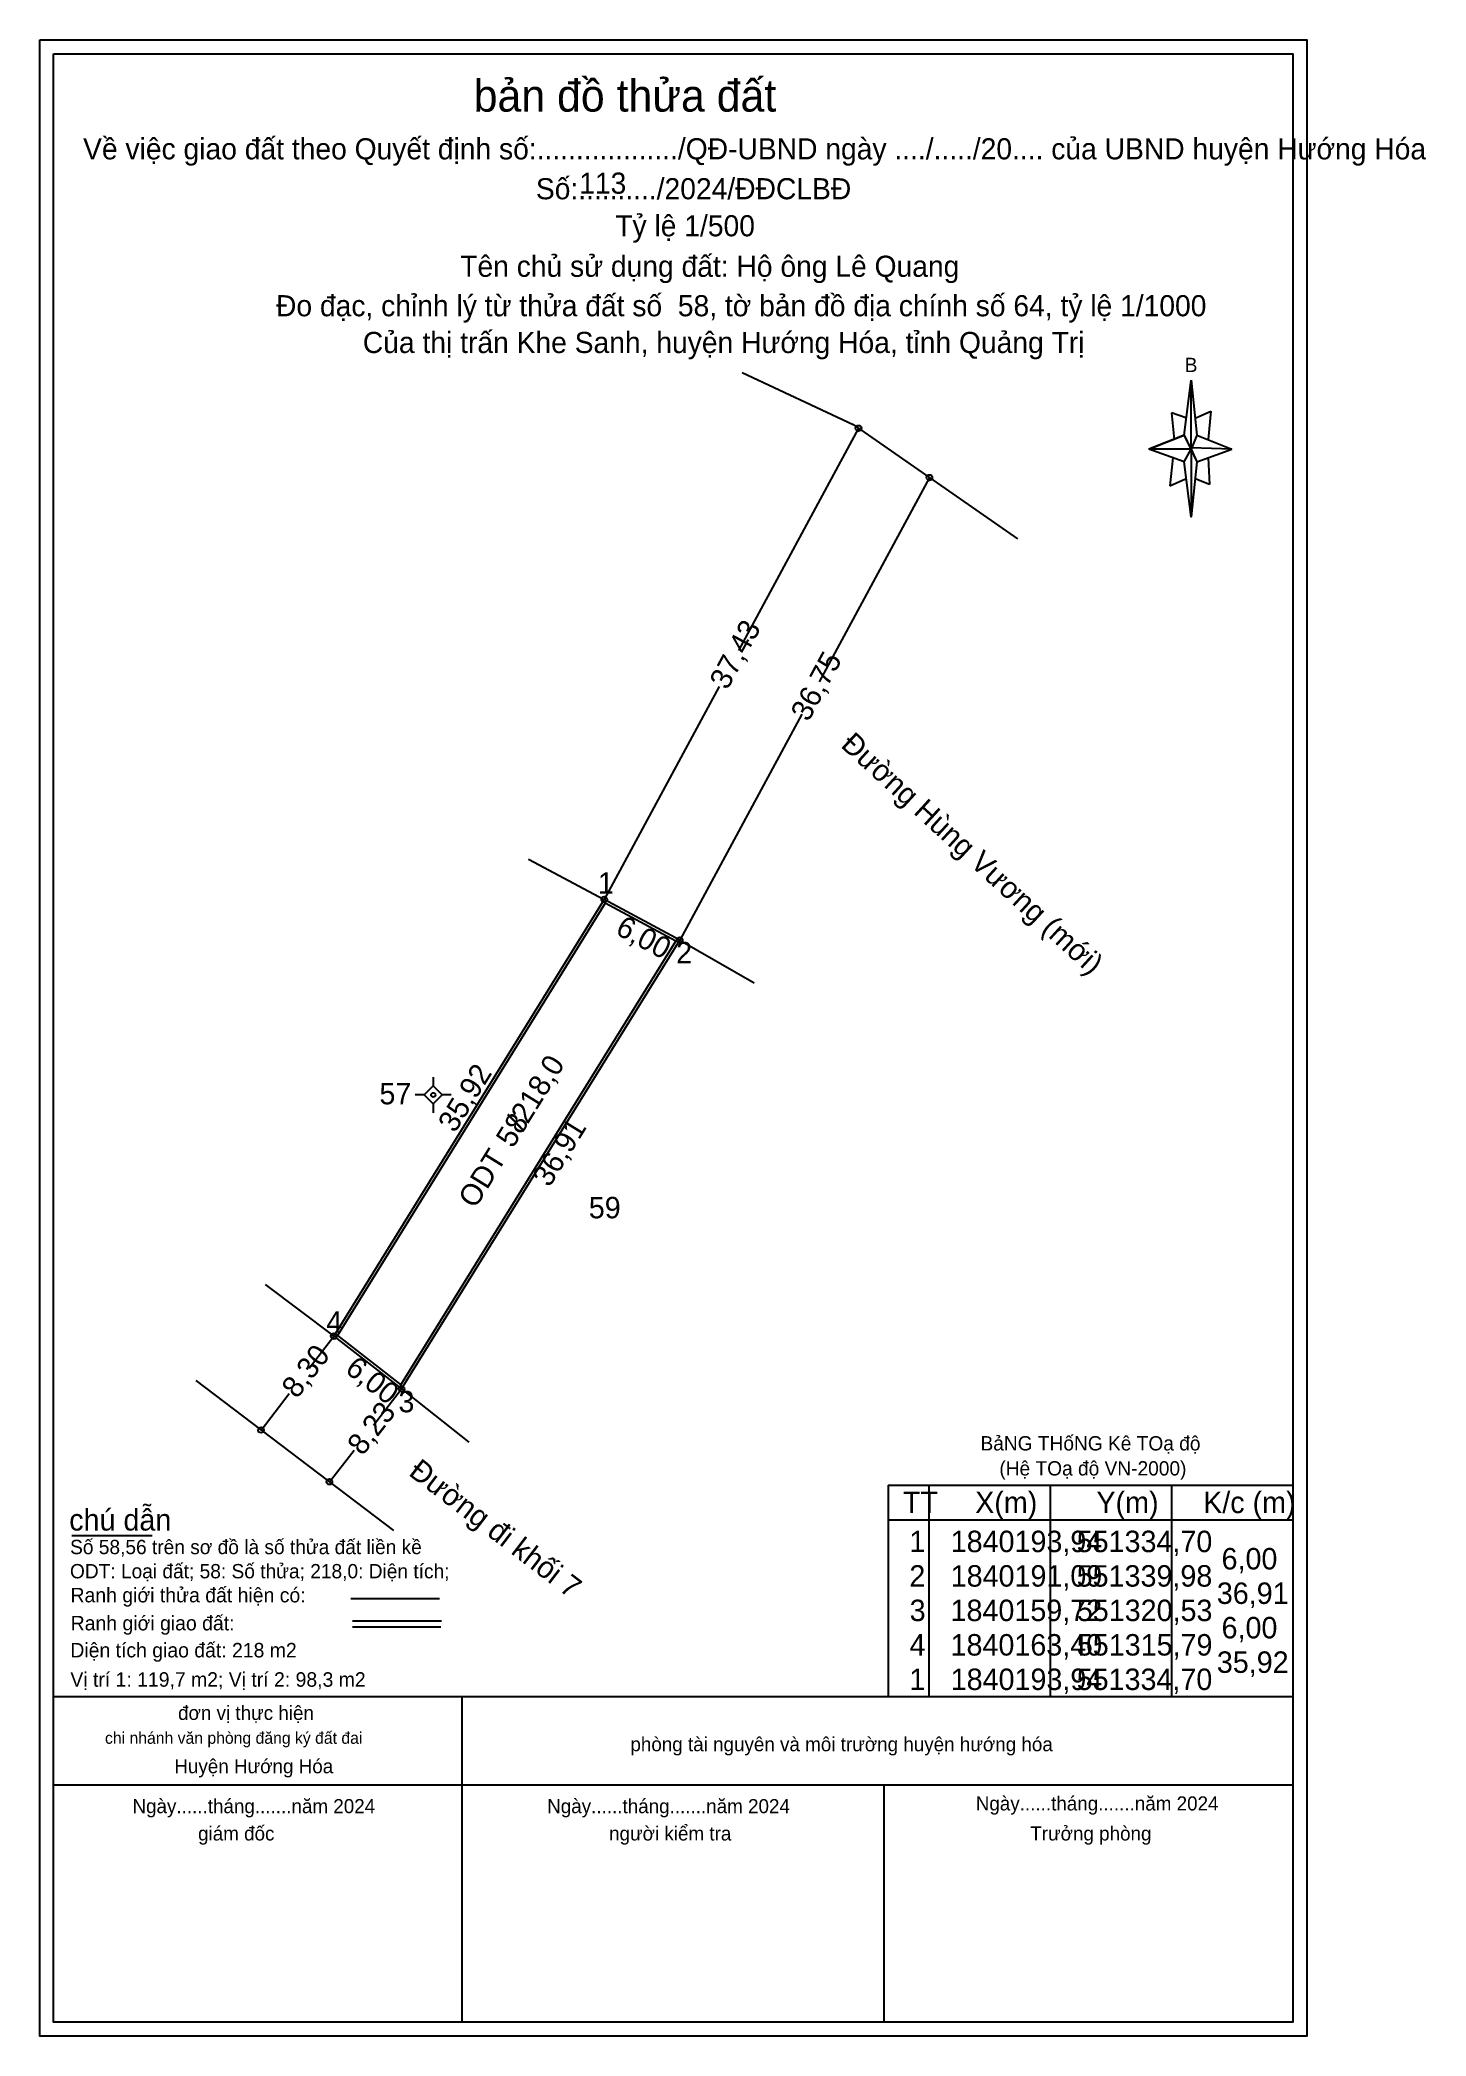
# Model space of a CAD drawing. Extents: x 551295 to 551392, y 1840114 to 1840254.
import ezdxf

# ---------------------------------------------------------------- set-up
doc = ezdxf.new("R2010")
doc.units = 0
for name, color, linetype in [('Level 1', 7, 'Continuous'), ('Level 10', 7, 'Continuous'), ('Level 11', 7, 'Continuous'), ('Level 13', 7, 'Continuous'), ('Level 16', 7, 'Continuous'), ('Level 2', 7, 'Continuous'), ('Level 22', 7, 'Continuous'), ('Level 4', 7, 'Continuous'), ('Level 5', 7, 'Continuous'), ('Level 59', 7, 'Continuous'), ('Level 8', 7, 'Continuous')]:
    doc.layers.add(name, color=color, linetype=linetype)

msp = doc.modelspace()

# ---------------------------------------------------------------- linework, layer by layer
at = {"layer": 'Level 10'}
msp.add_lwpolyline([(551339.98, 1840191.09), (551334.7, 1840193.94), (551315.79, 1840163.4), (551320.53, 1840159.72), (551339.98, 1840191.09)], dxfattribs=at)
at = {"layer": 'Level 11'}
for p, q in [((551322.74, 1840180.9), (551322.11, 1840180.27)), ((551322.74, 1840181.52), (551322.74, 1840180.9)), ((551323.36, 1840180.27), (551322.74, 1840180.9)), ((551322.11, 1840180.27), (551321.49, 1840180.27)), ((551322.11, 1840180.27), (551322.74, 1840179.65)), ((551322.74, 1840179.65), (551323.36, 1840180.27)), ((551322.74, 1840179.65), (551322.74, 1840179.02)), ((551323.99, 1840180.27), (551323.36, 1840180.27))]:
    msp.add_line(p, q, dxfattribs=at)
msp.add_circle((551322.74, 1840180.27), 0.15, dxfattribs=at)
at = {"layer": 'Level 16'}
for p, q in [((551329.4, 1840196.75), (551334.7, 1840193.94)), ((551339.98, 1840191.09), (551345.19, 1840188.11)), ((551311, 1840167.02), (551315.79, 1840163.4)), ((551306.14, 1840160.3), (551319.97, 1840149.82)), ((551320.53, 1840159.72), (551325.23, 1840155.99))]:
    msp.add_line(p, q, dxfattribs=at)
msp.add_lwpolyline([(551344.34, 1840230.77), (551352.1, 1840227.14), (551363.59, 1840219.15)], dxfattribs=at)
msp.add_lwpolyline([(551339.7, 1840191.01), (551334.77, 1840193.67), (551316.05, 1840163.45), (551320.48, 1840160.01)], close=True, dxfattribs=at)
at = {"layer": 'Level 22'}
for p, q in [((551375.25, 1840226.4), (551375.74, 1840230.24)), ((551375.44, 1840227.58), (551374.36, 1840227.97)), ((551374.36, 1840227.97), (551374.56, 1840226.1)), ((551376.03, 1840227.58), (551377.12, 1840228.07)), ((551377.12, 1840228.07), (551376.92, 1840226.1)), ((551375.25, 1840226.4), (551372.78, 1840225.42)), ((551372.78, 1840225.42), (551375.25, 1840226.4)), ((551375.25, 1840224.53), (551372.78, 1840225.42)), ((551375.74, 1840225.42), (551372.78, 1840225.42)), ((551375.74, 1840225.42), (551375.25, 1840226.4)), ((551375.25, 1840226.4), (551376.13, 1840224.53)), ((551378.59, 1840225.42), (551375.74, 1840225.51)), ((551375.74, 1840225.51), (551375.74, 1840225.42)), ((551375.74, 1840225.42), (551376.13, 1840224.53)), ((551376.13, 1840226.4), (551378.59, 1840225.42)), ((551376.13, 1840224.53), (551378.59, 1840225.42)), ((551376.13, 1840224.53), (551378.59, 1840225.42)), ((551374.46, 1840224.82), (551374.26, 1840222.86)), ((551376.13, 1840224.53), (551375.74, 1840220.69)), ((551376.92, 1840224.82), (551377.02, 1840222.95)), ((551374.26, 1840222.86), (551375.34, 1840223.35)), ((551377.02, 1840222.95), (551376.03, 1840223.35)), ((551297.47, 1840149.47), (551303.08, 1840149.47)), ((551316.99, 1840145.06), (551323.18, 1840145.06)), ((551317.09, 1840143.5), (551323.31, 1840143.5)), ((551317.09, 1840143.08), (551323.27, 1840143.08)), ((551296.2, 1840138.2), (551382.86, 1840138.2)), ((551324.76, 1840115.43), (551324.76, 1840138.16)), ((551296.2, 1840132.04), (551382.86, 1840132.04)), ((551354.28, 1840115.43), (551354.28, 1840132.04))]:
    msp.add_line(p, q, dxfattribs=at)
for points in [[(551295.24, 1840254.03), (551383.82, 1840254.03), (551383.82, 1840114.47), (551295.24, 1840114.47)], [(551296.2, 1840253.07), (551382.86, 1840253.07), (551382.86, 1840115.43), (551296.2, 1840115.43)], [(551375.74, 1840230.24), (551376.13, 1840226.4), (551375.74, 1840225.42)], [(551375.74, 1840225.42), (551375.74, 1840220.69), (551375.25, 1840224.53)]]:
    msp.add_lwpolyline(points, close=True, dxfattribs=at)
at = {"layer": 'Level 5'}
for p, q in [((551352.48, 1840226.88), (551344.09, 1840211.34)), ((551357.44, 1840223.43), (551349.73, 1840209.16)), ((551342.74, 1840208.83), (551334.7, 1840193.94)), ((551348.51, 1840206.89), (551339.98, 1840191.09)), ((551314.06, 1840161.17), (551315.79, 1840163.4)), ((551318.56, 1840157.18), (551320.53, 1840159.72)), ((551310.7, 1840156.84), (551312.67, 1840159.39)), ((551315.48, 1840153.22), (551317.21, 1840155.44))]:
    msp.add_line(p, q, dxfattribs=at)
at = {"layer": 'Level 59'}
for p, q in [((551354.56, 1840152.98), (551382.86, 1840152.98)), ((551354.56, 1840152.98), (551354.56, 1840138.2)), ((551357.39, 1840152.98), (551357.39, 1840138.2)), ((551365.88, 1840152.98), (551365.88, 1840138.2)), ((551374.37, 1840152.98), (551374.37, 1840138.2)), ((551382.86, 1840152.98), (551382.86, 1840138.2)), ((551354.56, 1840150.57), (551382.86, 1840150.57)), ((551354.56, 1840138.2), (551382.86, 1840138.2))]:
    msp.add_line(p, q, dxfattribs=at)
at = {"layer": 'Level 8'}
for centre in [(551352.48, 1840226.88), (551357.44, 1840223.43), (551334.7, 1840193.94), (551339.98, 1840191.09), (551315.79, 1840163.4), (551320.53, 1840159.72), (551310.7, 1840156.84), (551315.48, 1840153.22)]:
    msp.add_circle(centre, 0.2, dxfattribs=at)

# ---------------------------------------------------------------- texts
at = {"layer": 'Level 1'}
for s, rotation, p in [('Đường Hùng Vương (mới)', 317.5195, (551351.17, 1840204.64)), ('Đường đi khối 7', 322.5333, (551320.95, 1840153.73))]:
    msp.add_text(s, height=1.5, rotation=rotation, dxfattribs=at).set_placement(p)
at = {"layer": 'Level 13'}
for s, p in [('/', (551329.04, 1840177.68)), ('58', (551328.31, 1840176.48))]:
    msp.add_text(s, height=1.5, rotation=58.2347, dxfattribs=at).set_placement(p)
at = {"layer": 'Level 2'}
msp.add_text('ODT ', height=1.5, rotation=58.2347, dxfattribs=at).set_placement((551325.68, 1840172.26))
at = {"layer": 'Level 22'}
for s, height, p in [('bản đồ thửa đất', 2.2402, (551325.57, 1840249.02)), ('Về việc giao đất theo Quyết định số:................../QĐ-UBND ngày ..../...../20.... của UBND huyện Hướng Hóa ', 1.4763, (551298.26, 1840245.68)), ('113', 1.476, (551332.95, 1840243.28)), ('Số:........../2024/ĐĐCLBĐ', 1.4763, (551329.92, 1840242.89)), ('Tỷ lệ 1/500', 1.4764, (551335.47, 1840240.3)), ('Tên chủ sử dụng đất: Hộ ông Lê Quang', 1.4761, (551324.63, 1840237.47)), ('Đo đạc, chỉnh lý từ thửa đất số  58, tờ bản đồ địa chính số 64, tỷ lệ 1/1000', 1.4761, (551311.75, 1840234.71)), ('Của thị trấn Khe Sanh, huyện Hướng Hóa, tỉnh Quảng Trị', 1.4763, (551317.82, 1840232.14)), ('B', 1, (551375.29, 1840230.81)), ('57', 1.5, (551318.98, 1840179.61)), ('59', 1.5, (551333.62, 1840171.64)), ('BảNG THốNG Kê TOạ độ ', 1, (551361.01, 1840155.41)), ('(Hệ TOạ độ VN-2000)', 1, (551362.33, 1840153.66)), ('chú dẫn', 1.5, (551297.29, 1840149.81)), ('Số 58,56 trên sơ đồ là số thửa đất liền kề', 1, (551297.35, 1840148.16)), ('ODT: Loại đất; 58: Số thửa; 218,0: Diện tích;', 1, (551297.34, 1840146.47)), ('Ranh giới thửa đất hiện có:', 1.0152, (551297.38, 1840144.79)), ('Ranh giới giao đất:', 1.0152, (551297.39, 1840142.83)), ('Diện tích giao đất: 218 m2', 1.0138, (551297.37, 1840140.94)), ('Vị trí 1: 119,7 m2; Vị trí 2: 98,3 m2', 1.0138, (551297.37, 1840138.89)), ('đơn vị thực hiện', 0.9842, (551304.9, 1840136.57)), ('chi nhánh văn phòng đăng ký đất đai', 0.8234, (551299.79, 1840134.9)), ('phòng tài nguyên và môi trường huyện hướng hóa', 0.9842, (551336.53, 1840134.38)), ('Huyện Hướng Hóa', 0.9842, (551304.64, 1840132.84)), ('Ngày......tháng.......năm 2024', 0.9842, (551301.71, 1840130.05)), ('Ngày......tháng.......năm 2024', 0.9842, (551330.71, 1840130.05)), ('Ngày......tháng.......năm 2024', 0.9842, (551360.68, 1840130.24)), ('giám đốc', 0.984, (551306.3, 1840128.14)), ('người kiểm tra', 0.9842, (551335.04, 1840128.14)), ('Trưởng phòng', 0.9842, (551364.49, 1840128.14))]:
    msp.add_text(s, height=height, dxfattribs=at).set_placement(p)
at = {"layer": 'Level 4'}
msp.add_text('218,0', height=1.5, rotation=58.2347, dxfattribs=at).set_placement((551329.35, 1840178.17))
at = {"layer": 'Level 5'}
for s, rotation, p in [('37,43', 61.641, (551343.31, 1840208.52)), ('36,75', 61.641, (551348.98, 1840206.3)), ('6,00', 331.641, (551335.4, 1840191.56)), ('35,92', 58.2347, (551324.26, 1840177.55)), ('36,91', 58.2003, (551330.87, 1840173.75)), ('8,30', 52.1753, (551313.21, 1840158.97)), ('6,00', 322.1753, (551316.5, 1840160.93)), ('8,23', 52.1753, (551317.8, 1840154.98))]:
    msp.add_text(s, height=1.5, rotation=rotation, dxfattribs=at).set_placement(p)
at = {"layer": 'Level 59'}
for s, p in [(' TT', (551355.03, 1840151.03)), (' X(m)', (551360.08, 1840151.03)), (' Y(m)', (551368.56, 1840151.03)), ('K/c (m)', (551376.58, 1840151.03)), (' 1', (551355.48, 1840148.3)), (' 1840193,94', (551358.37, 1840148.3)), (' 551334,70', (551367.18, 1840148.3)), (' 6,00', (551377.31, 1840147.09)), (' 2', (551355.48, 1840145.89)), (' 1840191,09', (551358.37, 1840145.89)), (' 551339,98', (551367.18, 1840145.89)), (' 36,91', (551376.98, 1840144.68)), (' 3', (551355.5, 1840143.48)), (' 1840159,72', (551358.36, 1840143.48)), (' 551320,53', (551367.19, 1840143.48)), (' 6,00', (551377.31, 1840142.27)), (' 4', (551355.49, 1840141.07)), (' 1840163,40', (551358.36, 1840141.07)), (' 551315,79', (551367.19, 1840141.07)), (' 35,92', (551376.98, 1840139.86)), (' 1', (551355.48, 1840138.66)), (' 1840193,94', (551358.37, 1840138.66)), (' 551334,70', (551367.18, 1840138.66))]:
    msp.add_text(s, height=1.5, dxfattribs=at).set_placement(p)
at = {"layer": 'Level 8'}
for s, p in [('1', (551334.25, 1840194.33)), ('2', (551339.73, 1840189.47)), ('4', (551315.26, 1840163.64)), ('3', (551320.31, 1840158.08))]:
    msp.add_text(s, height=1.5, dxfattribs=at).set_placement(p)

doc.saveas('drawing.dxf')
